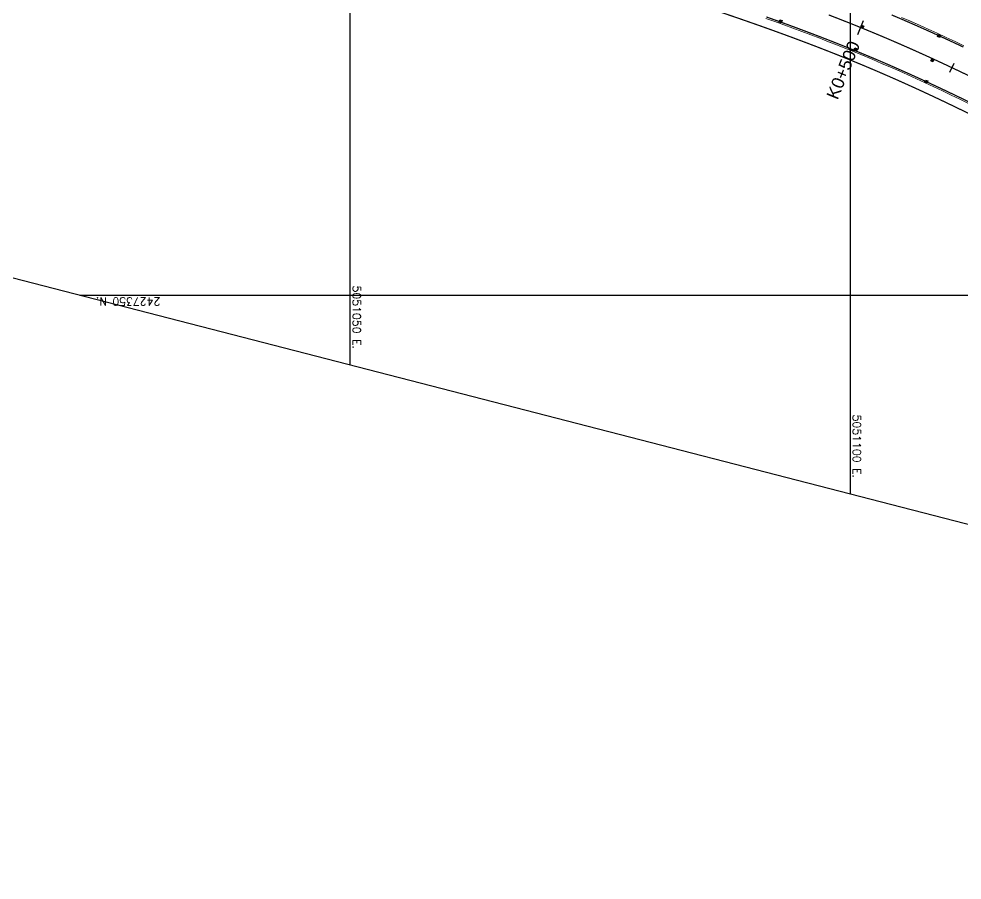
# Model space of a CAD drawing. Header units: metres. Extents: x 5050567 to 5051779, y 2427177 to 2427777.
# Drawn here: x 5051016.9 to 5051111.2, y 2427291.5 to 2427377.6 of the extents above; entities that cross this region are included whole.
import ezdxf
from ezdxf import colors
from ezdxf.entities.mleader import LeaderData, LeaderLine
from ezdxf.enums import TextEntityAlignment as Align
from ezdxf.math import Vec2, Vec3

# ---------------------------------------------------------------- set-up
doc = ezdxf.new("R2010")
doc.units = ezdxf.units.M
for name, color, linetype in [('C-ROAD-EJE PROYECTADO', 1, 'Continuous'), ('CVD-ALI-STA-MIN-CD', 7, 'Continuous'), ('Defensa metálica', 7, 'Continuous'), ('GEN-COORD-PAR', 8, 'Continuous'), ('SPI-C-ROAD-STAN-MAJR', 7, 'Continuous'), ('TACHAS', 7, 'Continuous')]:
    doc.layers.add(name, color=color, linetype=linetype)
doc.layers.add('SEN_BASE_DEM', color=7, linetype='Continuous', lineweight=13, true_color=0xffffff)
doc.styles.add('CORDENADAS', font='romans.shx')
doc.styles.add('Romans', font='romans.shx', dxfattribs={"height": 2})
doc.styles.get("Standard").update_dxf_attribs({"font": 'simplex.shx'})
doc.linetypes.add('FENCELINE2', pattern='A,0.25,-0.1,[132,ltypeshp.shx,S=0.1,R=0,X=-0.1,Y=0],-0.1,1', length=1.45)

# ---------------------------------------------------------------- blocks, each defined once
blk = doc.blocks.new('th-')
at = {"layer": 'TACHAS', "true_color": 0xffffff}
h = blk.add_hatch(color=7, dxfattribs=at)
h.dxf.hatch_style = 1
h.paths.add_polyline_path([(0, -0.118), (-0.236, -0.118), (-0.236, 0.118), (0, 0.118)])
at = {"layer": 'TACHAS'}
for points in [[(-0.005, 0.112), (-0.076, 0.102), (-0.076, 0.015), (-0.074, 0.013), (-0.005, 0.004)], [(-0.005, -0.002), (-0.076, 0.008), (-0.076, -0.081), (-0.005, -0.11)]]:
    blk.add_hatch(color=1, dxfattribs=at).paths.add_polyline_path(points)
at = {"layer": 'TACHAS', "color": 7, "lineweight": 0, "ltscale": 10}
blk.add_line((-0.076, 0.015), (-0.074, 0.013), dxfattribs=at)
at = {"layer": 'TACHAS', "color": 18, "lineweight": 30, "true_color": 0x000000}
blk.add_lwpolyline([(0, -0.118), (-0.236, -0.118), (-0.236, 0.118), (0, 0.118)], close=True, dxfattribs=at)
at = {"layer": 'TACHAS', "color": 18, "lineweight": 5, "true_color": 0x000000, "const_width": 0.0004}
for points in [[(-0.236, -0.118), (0, -0.118), (0, 0.118), (-0.236, 0.118)], [(-0.082, 0.107), (-0.154, 0.107), (-0.154, -0.085), (-0.082, -0.085)], [(-0.076, -0.081), (-0.005, -0.11), (-0.005, -0.002), (-0.076, 0.008)]]:
    blk.add_lwpolyline(points, close=True, dxfattribs=at)
at = {"layer": 'TACHAS', "color": 18, "lineweight": 5, "true_color": 0x000000}
for points, const_width in [([(-0.236, 0.118), (-0.154, 0.107)], 0.0004), ([(-0.231, 0.112), (-0.231, 0.004)], 0.000182), ([(-0.16, 0.102), (-0.16, 0.004), (-0.231, 0.004)], 0.0004), ([(0, 0.118), (-0.082, 0.107)], 0.0004), ([(-0.005, 0.004), (-0.005, 0.112), (-0.076, 0.102), (-0.076, 0.013), (-0.005, 0.004)], 0.0004), ([(-0.231, -0.11), (-0.231, -0.002), (-0.16, -0.002), (-0.16, -0.081)], 0.0004), ([(-0.231, -0.11), (-0.16, -0.081)], 0.0004), ([(0, -0.118), (-0.082, -0.085)], 0.0004)]:
    blk.add_lwpolyline(points, dxfattribs=dict(at, const_width=const_width))
for points in [[(-0.231, 0.112, 0.0004, 0.0004, 0), (-0.16, 0.102, 0.000182, 0.000182, 0)], [(-0.236, -0.118, 0.0004, 0.0004, 0), (-0.154, -0.085, 0.000182, 0.000182, 0)]]:
    blk.add_lwpolyline(points, format="xyseb", dxfattribs=at)
blk = doc.blocks.new('THA')
at = {"layer": 'TACHAS'}
h = blk.add_hatch(color=50, dxfattribs=at)
h.paths.add_polyline_path([(-0.118, 0.107), (-0.118, -0.129), (0.118, -0.129), (0.118, 0.107), (0.036, 0.096), (0.036, -0.096), (-0.036, -0.096), (-0.036, 0.096)])
h.paths.add_polyline_path([(-0.042, 0.091), (-0.042, -0.007), (-0.113, -0.007), (-0.113, 0.101)], flags=16)
h.paths.add_polyline_path([(0.042, 0.091), (0.113, 0.101), (0.113, -0.007), (0.042, 0.002)], flags=16)
h.paths.add_polyline_path([(-0.042, -0.013), (-0.042, -0.092), (-0.113, -0.121), (-0.113, -0.013)], flags=16)
h.paths.add_polyline_path([(0.042, -0.003), (0.113, -0.013), (0.113, -0.121), (0.042, -0.092)], flags=16)
for color, points in [(50, [(0.036, 0.096), (0.118, 0.107), (-0.118, 0.107), (-0.036, 0.096)]), (40, [(-0.113, -0.007), (-0.042, -0.007), (-0.042, 0.091), (-0.113, 0.101)]), (40, [(0.042, 0.091), (0.042, 0.004), (0.044, 0.002), (0.113, -0.007), (0.113, 0.101)]), (40, [(-0.042, -0.013), (-0.113, -0.013), (-0.113, -0.121), (-0.042, -0.092)]), (40, [(0.042, -0.003), (0.042, -0.092), (0.113, -0.121), (0.113, -0.013)])]:
    blk.add_hatch(color=color, dxfattribs=at).paths.add_polyline_path(points)
blk.add_hatch(color=50, dxfattribs=at).paths.add_polyline_path([(-0.036, 0.096), (-0.036, -0.096), (0.036, -0.096), (0.036, 0.096)], flags=17)
at = {"layer": 'TACHAS', "color": 7, "lineweight": 0, "ltscale": 10}
blk.add_line((0.042, 0.004), (0.044, 0.002), dxfattribs=at)
at = {"layer": 'TACHAS', "color": 7, "true_color": 0xffffff}
blk.add_lwpolyline([(0.118, -0.129), (-0.118, -0.129), (-0.118, 0.107), (0.118, 0.107)], close=True, dxfattribs=at)
at = {"layer": 'TACHAS', "color": 18, "lineweight": 0, "true_color": 0x000000, "const_width": 0.0004}
for points in [[(-0.118, -0.129), (0.118, -0.129), (0.118, 0.107), (-0.118, 0.107)], [(0.036, 0.096), (-0.036, 0.096), (-0.036, -0.096), (0.036, -0.096)], [(0.042, -0.092), (0.113, -0.121), (0.113, -0.013), (0.042, -0.003)]]:
    blk.add_lwpolyline(points, close=True, dxfattribs=at)
for points in [[(-0.118, 0.107), (-0.036, 0.096)], [(-0.042, 0.091), (-0.042, -0.007), (-0.113, -0.007)], [(0.118, 0.107), (0.036, 0.096)], [(0.113, -0.007), (0.113, 0.101), (0.042, 0.091), (0.042, 0.002), (0.113, -0.007)], [(-0.118, -0.129), (-0.036, -0.096)], [(-0.113, -0.121), (-0.113, -0.013), (-0.042, -0.013), (-0.042, -0.092)], [(-0.113, -0.121), (-0.042, -0.092)], [(0.118, -0.129), (0.036, -0.096)]]:
    blk.add_lwpolyline(points, dxfattribs=at)
at = {"layer": 'TACHAS', "color": 18, "lineweight": 0, "true_color": 0x000000}
blk.add_lwpolyline([(-0.113, 0.101, 0.0004, 0.0004, 0), (-0.042, 0.091, 0.000182, 0.000182, 0)], format="xyseb", dxfattribs=at)
blk = doc.blocks.new('AeccTickLine')
blk.add_line((0, -0.5), (0, 0.5))

msp = doc.modelspace()

# ---------------------------------------------------------------- linework, layer by layer
at = {"layer": 'C-ROAD-EJE PROYECTADO', "color": 30, "linetype": 'Continuous', "lineweight": -3, "const_width": 0.05, "flags": 128}
for points in [[(5051091.543, 2427377.679), (5051092.445, 2427377.356), (5051093.346, 2427377.03), (5051094.244, 2427376.7), (5051095.141, 2427376.367), (5051096.036, 2427376.03), (5051096.929, 2427375.689), (5051097.82, 2427375.343), (5051098.709, 2427374.994), (5051099.595, 2427374.64), (5051100.479, 2427374.281), (5051101.361, 2427373.918), (5051102.24, 2427373.55), (5051103.117, 2427373.176), (5051103.992, 2427372.797), (5051104.865, 2427372.414), (5051105.737, 2427372.025), (5051106.607, 2427371.631), (5051107.475, 2427371.233), (5051108.342, 2427370.831), (5051109.208, 2427370.424), (5051110.072, 2427370.013), (5051110.935, 2427369.598), (5051111.796, 2427369.18)], [(5051105.09, 2427377.77), (5051105.991, 2427377.38), (5051106.889, 2427376.985), (5051107.785, 2427376.586), (5051108.679, 2427376.182), (5051109.57, 2427375.773), (5051110.458, 2427375.361), (5051111.344, 2427374.944)]]:
    msp.add_lwpolyline(points, dxfattribs=at)
at = {"layer": 'Defensa metálica', "color": 6, "linetype": 'FENCELINE2', "const_width": 0.12, "flags": 128}
msp.add_lwpolyline([(5051028.52, 2427421.492), (5051033.336, 2427409.282, 0.225795), (5051055.858, 2427388.262), (5051073.892, 2427382.549), (5051074.814, 2427382.257), (5051075.736, 2427381.965), (5051076.657, 2427381.672), (5051077.577, 2427381.38), (5051078.496, 2427381.086), (5051079.414, 2427380.793), (5051080.331, 2427380.498), (5051081.247, 2427380.202), (5051082.163, 2427379.905), (5051083.077, 2427379.607), (5051083.989, 2427379.307), (5051084.901, 2427379.005), (5051085.811, 2427378.702), (5051086.72, 2427378.396), (5051087.627, 2427378.088), (5051088.533, 2427377.778), (5051089.438, 2427377.465), (5051090.34, 2427377.149), (5051091.241, 2427376.831), (5051092.14, 2427376.509), (5051093.037, 2427376.184), (5051093.933, 2427375.856), (5051094.826, 2427375.524), (5051095.717, 2427375.188), (5051096.606, 2427374.849), (5051097.493, 2427374.505), (5051098.377, 2427374.157), (5051099.259, 2427373.805), (5051100.139, 2427373.448), (5051101.015, 2427373.087), (5051101.889, 2427372.721), (5051102.761, 2427372.349), (5051103.632, 2427371.972), (5051104.5, 2427371.591), (5051105.368, 2427371.204), (5051106.234, 2427370.812), (5051107.098, 2427370.416), (5051107.961, 2427370.015), (5051108.823, 2427369.61), (5051109.684, 2427369.201), (5051110.543, 2427368.788), (5051111.402, 2427368.371), (5051112.259, 2427367.951), (5051113.115, 2427367.527), (5051113.971, 2427367.1), (5051114.826, 2427366.67), (5051115.68, 2427366.236), (5051116.533, 2427365.8), (5051117.386, 2427365.362), (5051118.238, 2427364.921), (5051119.09, 2427364.477), (5051119.941, 2427364.032), (5051120.792, 2427363.585), (5051121.643, 2427363.136), (5051122.494, 2427362.685), (5051123.344, 2427362.233), (5051124.195, 2427361.779), (5051125.046, 2427361.324), (5051125.897, 2427360.869), (5051126.749, 2427360.412), (5051127.601, 2427359.955), (5051128.453, 2427359.498), (5051175.064, 2427334.474), (5051187.886, 2427326.561), (5051187.948, 2427326.53), (5051187.966, 2427326.521)], format="xyb", dxfattribs=at)
at = {"layer": 'GEN-COORD-PAR', "linetype": 'Continuous'}
for p, q in [((5051050, 2427343.025), (5051050, 2427518.877)), ((5051100, 2427330.121), (5051100, 2427505.973)), ((5051022.972, 2427350), (5051264.674, 2427350))]:
    msp.add_line(p, q, dxfattribs=at)
msp.add_lwpolyline([(5050872.399, 2427564.71), (5051292.13, 2427456.391), (5051249.582, 2427291.519), (5050829.851, 2427399.839)], close=True, dxfattribs=at)
at = {"layer": 'SEN_BASE_DEM', "const_width": 0.12, "flags": 128}
for points in [[(5051091.593, 2427377.82), (5051092.496, 2427377.497), (5051093.397, 2427377.171), (5051094.296, 2427376.841), (5051095.194, 2427376.507), (5051096.09, 2427376.17), (5051096.983, 2427375.829), (5051097.875, 2427375.483), (5051098.764, 2427375.133), (5051099.651, 2427374.779), (5051100.536, 2427374.42), (5051101.418, 2427374.056), (5051102.298, 2427373.688), (5051103.176, 2427373.314), (5051104.051, 2427372.935), (5051104.926, 2427372.551), (5051105.798, 2427372.162), (5051106.669, 2427371.768), (5051107.538, 2427371.369), (5051108.406, 2427370.967), (5051109.272, 2427370.56), (5051110.137, 2427370.148), (5051111, 2427369.734), (5051111.862, 2427369.315)], [(5051111.28, 2427374.809), (5051110.395, 2427375.225), (5051109.507, 2427375.637), (5051108.617, 2427376.045), (5051107.724, 2427376.449), (5051106.829, 2427376.848), (5051105.931, 2427377.243), (5051105.03, 2427377.633), (5051104.127, 2427378.017)]]:
    msp.add_lwpolyline(points, dxfattribs=at)
at = {"layer": 'SEN_BASE_DEM', "color": 40, "linetype": 'Continuous', "const_width": 0.12, "flags": 128}
msp.add_lwpolyline([(5051097.827, 2427378.022), (5051098.729, 2427377.672), (5051099.63, 2427377.318), (5051100.529, 2427376.959), (5051101.425, 2427376.595), (5051102.32, 2427376.227), (5051103.213, 2427375.853), (5051104.103, 2427375.473), (5051104.991, 2427375.089), (5051105.877, 2427374.699), (5051106.761, 2427374.305), (5051107.643, 2427373.906), (5051108.522, 2427373.503), (5051109.4, 2427373.096), (5051110.276, 2427372.684), (5051111.15, 2427372.269), (5051112.022, 2427371.85)], dxfattribs=at)
at = {"layer": 'SEN_BASE_DEM'}
for points in [[(5051091.543, 2427377.679), (5051092.445, 2427377.356), (5051093.346, 2427377.03), (5051094.244, 2427376.7), (5051095.141, 2427376.367), (5051096.036, 2427376.03), (5051096.929, 2427375.689), (5051097.82, 2427375.343), (5051098.709, 2427374.994), (5051099.595, 2427374.64), (5051100.479, 2427374.281), (5051101.361, 2427373.918), (5051102.24, 2427373.55), (5051103.117, 2427373.176), (5051103.992, 2427372.797), (5051104.865, 2427372.414), (5051105.737, 2427372.025), (5051106.607, 2427371.631), (5051107.475, 2427371.233), (5051108.342, 2427370.831), (5051109.208, 2427370.424), (5051110.072, 2427370.013), (5051110.935, 2427369.598), (5051111.796, 2427369.18)], [(5051111.344, 2427374.944), (5051110.458, 2427375.361), (5051109.57, 2427375.773), (5051108.679, 2427376.182), (5051107.785, 2427376.586), (5051106.889, 2427376.985), (5051105.991, 2427377.38), (5051105.09, 2427377.77)]]:
    msp.add_lwpolyline(points, dxfattribs=at)

# ---------------------------------------------------------------- block references
at = {"layer": 'CVD-ALI-STA-MIN-CD', "color": 7, "linetype": 'Continuous', "lineweight": -3, "rotation": 334.7348640158955}
msp.add_blockref('AeccTickLine', (5051110.165, 2427372.737), dxfattribs=at)
at = {"layer": 'SEN_BASE_DEM'}
for name, p, rotation in [('th-', (5051093.123, 2427377.34), 340.5253177119186), ('THA', (5051101.19, 2427376.853), 337.9204800317646), ('th-', (5051108.758, 2427375.98), 155.374779213109), ('th-', (5051100.613, 2427374.531), 338.2308555410672), ('THA', (5051108.196, 2427373.488), 335.3747676008491), ('th-', (5051107.679, 2427371.307), 335.6629490392275)]:
    msp.add_blockref(name, p, dxfattribs=dict(at, rotation=rotation))
at = {"layer": 'SPI-C-ROAD-STAN-MAJR', "color": 7, "linetype": 'Continuous', "lineweight": -3, "xscale": 1.5, "yscale": 1.5, "zscale": 1.5, "rotation": 337.908503268629}
msp.add_blockref('AeccTickLine', (5051101.013, 2427376.764), dxfattribs=at)

# ---------------------------------------------------------------- texts
at = {"layer": 'GEN-COORD-PAR', "style": 'CORDENADAS'}
for s, rotation, p in [('5051050 E.', 270, (5051050.24, 2427344.625)), ('2427350 N.', 180, (5051024.572, 2427349.76)), ('5051100 E.', 270, (5051100.24, 2427331.721))]:
    msp.add_text(s, height=0.8, rotation=rotation, dxfattribs=at).set_placement(p, align=Align.RIGHT)
at = {"layer": 'SPI-C-ROAD-STAN-MAJR', "color": 7, "linetype": 'Continuous', "lineweight": -3, "insert": (5051100.423, 2427375.311), "char_height": 1.25, "attachment_point": 6, "rotation": 67.9085, "style": 'Romans'}
msp.add_mtext('{\\fArial|b0|i0|c0|p34;K0+500}', dxfattribs=at)

# ---------------------------------------------------------------- leaders
at = {"layer": 'GEN-COORD-PAR', "color": 7}
ml = msp.add_multileader_mtext('Standard', dxfattribs=at)
ml.set_content('Defensa Metálica', color=7)
ml.set_leader_properties()
ml.build(insert=Vec2(0, 0))
ml.multileader.update_dxf_attribs({"text_right_attachment_type": 6, "dogleg_length": 0.36})
ctx = ml.context
ctx.base_point, ctx.plane_origin = Vec3(5051113.881, 2427414.173), Vec3(5051028.52, 2427421.492)
ctx.right_attachment = 6
notes = []
notes.append((ctx, [(0, (1, 1, 0), (5051113.521, 2427414.173), (1, 0), 0.36, [(0, [(5051028.52, 2427421.492)], 0, [])]), (1, (1, 1, 0), (5051168.526, 2427411.373), (-1, 0), 0.36, [(1, [(5051187.966, 2427326.521)], 0, [])])]))
ctx.mtext.insert, ctx.mtext.flow_direction = Vec3(5051115.881, 2427416.173), 5
for ctx, leaders in notes:
    for number, flags, end, landing, length, lines in leaders:
        leader = LeaderData()
        leader.index, (leader.has_last_leader_line, leader.has_dogleg_vector, leader.attachment_direction) = number, flags
        leader.last_leader_point, leader.dogleg_vector, leader.dogleg_length = Vec3(end), Vec3(landing), length
        for number, points, colour, breaks in lines:
            line = LeaderLine()
            line.index, line.vertices, line.color, line.breaks = number, Vec3.list(points), colors.encode_raw_color(colour), breaks
            leader.lines.append(line)
        ctx.leaders.append(leader)

doc.saveas('drawing.dxf')
